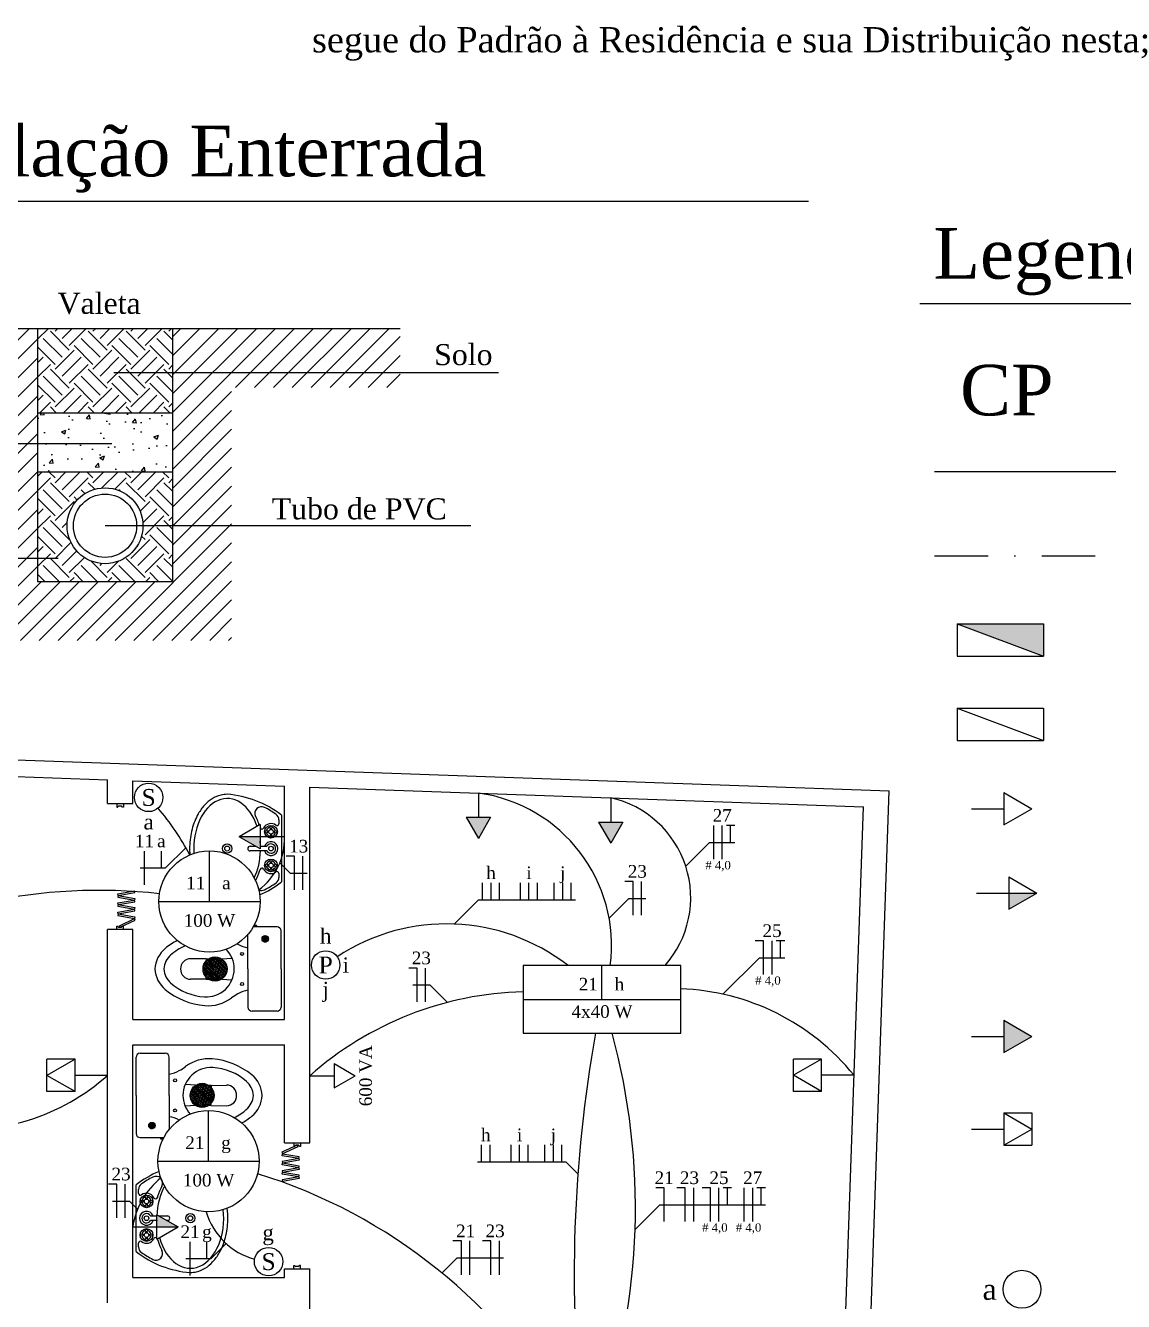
# Model space of a CAD drawing. Header units: millimetres. Extents: x 8900 to 13100, y 733 to 4033.
# Drawn here: x 10492 to 11143, y 1576 to 2332 of the extents above; entities that cross this region are included whole.
import ezdxf
from ezdxf.enums import TextEntityAlignment as Align

# ---------------------------------------------------------------- set-up
doc = ezdxf.new("R2010")
doc.units = ezdxf.units.MM
doc.linetypes.add('DASHDOT', pattern=[25.4, 12.7, -6.35, 0, -6.35])
for name, color, linetype in [('001 - 0.350 Color', 1, 'Continuous'), ('002 - 0.150', 2, 'Continuous'), ('003 - 0.250', 3, 'Continuous'), ('004 - 0.350', 4, 'Continuous'), ('005 - 0.350 Color', 5, 'Continuous'), ('006 - 0.500', 6, 'Continuous'), ('010 - 0.050', 10, 'Continuous')]:
    doc.layers.add(name, color=color, linetype=linetype)
doc.styles.add('style1', font='BOOKOS.TTF')
doc.styles.add('style2', font='BOOKOSBI.TTF')
pattern_1 = [(45, (4568.909, -1157.527), (2e-15, 22.45064), [15.875, -15.875]), (45, (4564.7, -1153.318), (2e-15, 22.45064), [15.875, -15.875]), (45, (4560.49, -1149.108), (2e-15, 22.45064), [15.875, -15.875]), (135, (4560.49, -1146.302), (-22.45064, 2e-15), [15.875, -15.875]), (135, (4564.7, -1142.092), (-22.45064, 2e-15), [15.875, -15.875]), (135, (4568.909, -1137.883), (-22.45064, 2e-15), [15.875, -15.875])]

msp = doc.modelspace()

# ---------------------------------------------------------------- hatches: boundary and pattern name
at = {"layer": '001 - 0.350 Color', "ltscale": 2.5}
for points in [[(10768.14, 1862.89), (10753.74, 1862.89), (10760.94, 1850.42)], [(10846.58, 1860.09), (10832.18, 1860.09), (10839.38, 1847.62)], [(10631.54, 1844.19), (10631.54, 1851.39), (10619.07, 1851.39)], [(11075.42, 1817.98), (11075.42, 1808.38), (11092.05, 1817.98)], [(11072.42, 1723.38), (11089.05, 1732.98), (11072.42, 1742.58)], [(10570.34, 1627.14), (10570.34, 1619.94), (10582.81, 1619.94)]]:
    msp.add_hatch(color=256, dxfattribs=at).paths.add_polyline_path(points)
at = {"layer": '006 - 0.500', "ltscale": 2.5}
msp.add_hatch(color=256, dxfattribs=at).paths.add_polyline_path([(11044.85, 1977.58), (11096.05, 1958.38), (11096.05, 1977.58)])
at = {"layer": '010 - 0.050', "ltscale": 2.5}
h = msp.add_hatch(dxfattribs=at)
h.set_pattern_fill('LINE', color=256, scale=2.5, angle=45, style=0)
h.set_pattern_definition([(45, (4568.909, -1157.527), (-5.61266, 5.61266), [])])
h.paths.add_polyline_path([(10499.54, 2152.81), (10364.54, 2152.81), (10364.54, 2117.81), (10464.54, 2117.81), (10464.54, 1967.81), (10614.54, 1967.81), (10614.54, 2117.81), (10714.54, 2117.81), (10714.54, 2152.81), (10579.54, 2152.81), (10579.54, 2002.81), (10499.54, 2002.81)])
h = msp.add_hatch(dxfattribs=at)
h.set_pattern_fill('EARTH', color=256, scale=2.5, angle=45, style=0)
h.set_pattern_definition(pattern_1)
h.paths.add_polyline_path([(10579.54, 2102.81), (10579.54, 2152.81), (10499.54, 2152.81), (10499.54, 2102.81)])
h = msp.add_hatch(dxfattribs=at)
h.set_pattern_fill('AR-CONC', color=256, scale=0.15, style=0)
h.set_pattern_definition([(50, (4568.91, -1157.527), (27.3277, -2.39086), [2.8575, -31.4325]), (355, (4568.91, -1157.527), (-5.28642, 28.6585), [2.286, -25.146]), (100.451, (4571.186, -1157.726), (22.04138, 26.2675), [2.4285, -26.7135]), (46.1842, (4568.91, -1149.907), (40.66186, -6.30635), [4.28625, -47.14875]), (96.6356, (4572.297, -1150.433), (35.61064, 37.11383), [3.64275, -40.07025]), (351.184, (4568.91, -1149.907), (35.6107, 37.11377), [3.429, -37.719]), (21, (4572.72, -1151.812), (22.74223, -15.33983), [2.8575, -31.4325]), (326, (4572.72, -1151.812), (9.2703, 27.6282), [2.286, -25.146]), (71.4514, (4574.614, -1153.09), (32.01247, 12.28843), [2.4285, -26.7135]), (37.5, (4568.909, -1157.527), (0.46329, 12.683256), [0, -24.8412, 0, -25.527, 0, -25.24125]), (7.5, (4568.909, -1157.527), (10.02295, 15.027086), [0, -14.5542, 0, -24.2697, 0, -9.62025]), (327.5, (4560.413, -1157.527), (20.33859, -0.859312), [0, -9.525, 0, -29.718, 0, -39.4335]), (317.5, (4556.603, -1157.527), (22.219377, 3.813974), [0, -12.3825, 0, -19.7358, 0, -28.0035])])
h.paths.add_polyline_path([(10579.54, 2067.81), (10579.54, 2102.81), (10499.54, 2102.81), (10499.54, 2067.81)])
h = msp.add_hatch(dxfattribs=at)
h.set_pattern_fill('EARTH', color=256, scale=2.5, angle=45, style=0)
h.set_pattern_definition(pattern_1)
h.paths.add_polyline_path([(10499.54, 2067.81), (10499.54, 2002.81), (10579.54, 2002.81), (10579.54, 2035.81), (10562.04, 2035.81, -1), (10517.04, 2035.81, -1), (10562.04, 2035.81), (10579.54, 2035.81), (10579.54, 2067.81)])

# ---------------------------------------------------------------- linework, layer by layer
at = {"layer": '001 - 0.350 Color', "ltscale": 2.5}
for p, q in [((10760.94, 1877.29), (10760.94, 1862.89)), ((11072.42, 1877.58), (11072.42, 1858.38)), ((11072.42, 1877.58), (11089.05, 1867.98)), ((10839.38, 1874.49), (10839.38, 1860.09)), ((10753.74, 1862.89), (10768.14, 1862.89)), ((10753.74, 1862.89), (10760.94, 1850.42)), ((10768.14, 1862.89), (10760.94, 1850.42)), ((11053.22, 1867.98), (11072.42, 1867.98)), ((11072.42, 1858.38), (11089.05, 1867.98)), ((10631.54, 1858.59), (10619.07, 1851.39)), ((10631.54, 1858.59), (10631.54, 1844.19)), ((10832.18, 1860.09), (10846.58, 1860.09)), ((10832.18, 1860.09), (10839.38, 1847.62)), ((10846.58, 1860.09), (10839.38, 1847.62)), ((10631.54, 1851.39), (10619.07, 1851.39)), ((10631.54, 1844.19), (10619.07, 1851.39)), ((10645.94, 1851.39), (10631.54, 1851.39)), ((11075.42, 1827.58), (11075.42, 1808.38)), ((11075.42, 1827.58), (11092.05, 1817.98)), ((11056.22, 1817.98), (11075.42, 1817.98)), ((11075.42, 1808.38), (11092.05, 1817.98)), ((11075.42, 1817.98), (11092.05, 1817.98)), ((11072.42, 1742.58), (11072.42, 1723.38)), ((11072.42, 1742.58), (11089.05, 1732.98)), ((11053.22, 1732.98), (11072.42, 1732.98)), ((11072.42, 1723.38), (11089.05, 1732.98)), ((10521.74, 1719.46), (10505.11, 1719.46)), ((10521.74, 1719.46), (10505.11, 1709.86)), ((10505.11, 1700.26), (10505.11, 1719.46)), ((10521.74, 1700.26), (10521.74, 1719.46)), ((10964.43, 1719.54), (10947.8, 1719.54)), ((10947.8, 1700.34), (10947.8, 1719.54)), ((10964.43, 1719.54), (10947.8, 1709.94)), ((10964.43, 1700.34), (10964.43, 1719.54)), ((10675.34, 1716.82), (10687.81, 1709.62)), ((10675.34, 1716.82), (10675.34, 1702.42)), ((10521.74, 1700.26), (10505.11, 1709.86)), ((10540.94, 1709.86), (10521.74, 1709.86)), ((10660.94, 1709.62), (10675.34, 1709.62)), ((10675.34, 1702.42), (10687.81, 1709.62)), ((10964.43, 1700.34), (10947.8, 1709.94)), ((10983.63, 1709.94), (10964.43, 1709.94)), ((10521.74, 1700.26), (10505.11, 1700.26)), ((10964.43, 1700.34), (10947.8, 1700.34)), ((11072.42, 1687.58), (11089.05, 1687.58)), ((11072.42, 1687.58), (11072.42, 1668.38)), ((11072.42, 1687.58), (11089.05, 1677.98)), ((11089.05, 1687.58), (11089.05, 1668.38)), ((11053.22, 1677.98), (11072.42, 1677.98)), ((11072.42, 1668.38), (11089.05, 1677.98)), ((11072.42, 1668.38), (11089.05, 1668.38)), ((10570.34, 1612.74), (10570.34, 1627.14)), ((10570.34, 1627.14), (10582.81, 1619.94)), ((10555.94, 1619.94), (10570.34, 1619.94)), ((10570.34, 1619.94), (10582.81, 1619.94)), ((10570.34, 1612.74), (10582.81, 1619.94))]:
    msp.add_line(p, q, dxfattribs=at)
at = {"layer": '002 - 0.150', "ltscale": 2.5}
for p, q in [((10772.89, 2126.53), (10544.77, 2126.53)), ((10262.18, 2084.52), (10543.63, 2084.52)), ((10756.38, 2035.81), (10539.54, 2035.81)), ((10367.72, 2016.51), (10511.84, 2016.51)), ((10380.91, 1900.85), (11004.53, 1878.61)), ((10380.56, 1890.86), (10540.94, 1885.14)), ((10540.94, 1871.01), (10540.94, 1885.14)), ((10555.94, 1884.6), (10645.94, 1881.39)), ((10555.94, 1871.01), (10555.94, 1884.6)), ((10645.94, 1742.94), (10645.94, 1881.39)), ((10660.94, 1880.86), (10989.19, 1869.15)), ((10660.94, 1669.74), (10660.94, 1880.86)), ((10975.87, 1057.94), (11004.53, 1878.61)), ((10540.94, 1871.01), (10555.94, 1871.01)), ((10961.45, 1074.94), (10989.19, 1869.15)), ((10540.94, 1574.94), (10540.94, 1796.41)), ((10555.94, 1796.41), (10540.94, 1796.41)), ((10555.94, 1742.94), (10555.94, 1796.41)), ((10555.94, 1742.94), (10645.94, 1742.94)), ((10555.94, 1727.94), (10645.94, 1727.94)), ((10555.94, 1589.94), (10555.94, 1727.94)), ((10645.94, 1669.74), (10645.94, 1727.94)), ((10645.94, 1669.74), (10660.94, 1669.74)), ((10555.94, 1589.94), (10645.94, 1589.94)), ((10645.94, 1589.94), (10645.94, 1595.14)), ((10645.94, 1595.14), (10660.94, 1595.14)), ((10660.94, 1244.94), (10660.94, 1595.14))]:
    msp.add_line(p, q, dxfattribs=at)
at = {"layer": '003 - 0.250', "ltscale": 2.5}
for p, q in [((10499.54, 2152.81), (10579.54, 2152.81)), ((10499.54, 2102.81), (10579.54, 2102.81)), ((10499.54, 2067.81), (10579.54, 2067.81)), ((10897.98, 1848.02), (10883.85, 1833.89)), ((10897.98, 1848.02), (10912.98, 1848.02)), ((10575.42, 1832.87), (10587.43, 1844.88)), ((10560.42, 1832.87), (10575.42, 1832.87)), ((10643.19, 1835.95), (10649.35, 1829.79)), ((10649.35, 1829.79), (10659.35, 1829.79)), ((10760.91, 1814.01), (10746.52, 1799.62)), ((10760.91, 1814.01), (10818.41, 1814.01)), ((10838.38, 1803.08), (10850.15, 1814.84)), ((10850.15, 1814.84), (10860.15, 1814.84)), ((10927.55, 1779.65), (10905.91, 1758.01)), ((10927.55, 1779.65), (10942.55, 1779.65)), ((10722.09, 1763.51), (10732.09, 1763.51)), ((10742.51, 1753.09), (10732.09, 1763.51)), ((10760.35, 1658.57), (10812.85, 1658.57)), ((10812.85, 1658.57), (10819.91, 1651.51)), ((10544.06, 1635.33), (10554.06, 1635.33)), ((10558.83, 1630.56), (10554.06, 1635.33)), ((10868.56, 1633.13), (10853.79, 1618.37)), ((10868.56, 1633.13), (10931.06, 1633.13)), ((10602.45, 1601.14), (10611.36, 1610.05)), ((10587.45, 1601.14), (10602.45, 1601.14)), ((10739.33, 1592.61), (10748.34, 1601.62)), ((10748.34, 1601.62), (10775.84, 1601.62))]:
    msp.add_line(p, q, dxfattribs=at)
at = {"layer": '004 - 0.350', "ltscale": 2.5}
for radius in [22.5, 18.75]:
    msp.add_circle((10539.54, 2035.81), radius, dxfattribs=at)
for centre, radius, start, end in [((10748.37, 1786.65), 91.5, 352.64423, 82.10151), ((10826, 1815.19), 60.79, 318.54858, 77.29096), ((10447.1, 1764.16), 161.89, 28.17923, 40.07562), ((10608.17, 1850.15), 37.79, 306.53633, 1.8871), ((10536.07, 1492.65), 326.91, 83.72219, 120.28916), ((10742.01, 1682.39), 117.31, 52.08067, 123.5104), ((10792.25, 1561.5), 197.95, 91.36144, 131.55494), ((10875.77, 1622.41), 138.9, 39.05927, 87.90512), ((10456.91, 1803.27), 125.64, 212.94029, 311.97374), ((11634.22, 1591.73), 816.5, 169.89765, 186.24293), ((10459.33, 1631.47), 394.68, 340.99502, 15.1999), ((10535.65, 1345.21), 320.46, 29.48577, 72.87841), ((10601.06, 1613.35), 45.6, 128.56029, 171.67951), ((10639.14, 1640.56), 41.26, 196.29795, 254.59457)]:
    msp.add_arc(centre, radius, start, end, dxfattribs=at)
at = {"layer": '005 - 0.350 Color', "ltscale": 2.5}
for p, q in [((10601.46, 1812.96), (10601.46, 1842.96)), ((10571.46, 1812.96), (10631.46, 1812.96)), ((10834.2, 1754.94), (10834.2, 1774.94)), ((10787.54, 1754.94), (10880.85, 1754.94)), ((10600.94, 1658.94), (10600.94, 1688.94)), ((10570.94, 1658.94), (10630.94, 1658.94))]:
    msp.add_line(p, q, dxfattribs=at)
msp.add_lwpolyline([(10787.54, 1734.95), (10880.85, 1734.95), (10880.85, 1774.94), (10787.54, 1774.94)], close=True, dxfattribs=at)
for centre, radius in [((10565.38, 1874.69), 8.44), ((10601.46, 1812.96), 30), ((10670.38, 1775.3), 8.44), ((10600.94, 1658.94), 30), ((10636.5, 1599.38), 8.44), ((11083.22, 1582.98), 11.25)]:
    msp.add_circle(centre, radius, dxfattribs=at)
at = {"layer": '006 - 0.500'}
for p, q in [((10956.62, 2228.07), (10172.79, 2228.07)), ((11229.81, 2167.38), (11022.74, 2167.38))]:
    msp.add_line(p, q, dxfattribs=at)
at = {"layer": '006 - 0.500', "ltscale": 2.5}
for p, q in [((10364.54, 2152.81), (10499.54, 2152.81)), ((10499.54, 2152.81), (10499.54, 2002.81)), ((10579.54, 2152.81), (10714.54, 2152.81)), ((10579.54, 2152.81), (10579.54, 2002.81)), ((11031.34, 2067.98), (11138.9, 2067.98)), ((10499.54, 2002.81), (10579.54, 2002.81)), ((11044.85, 1977.58), (11044.85, 1958.38)), ((11044.85, 1977.58), (11096.05, 1958.38)), ((11096.05, 1977.58), (11096.05, 1958.38)), ((11044.85, 1927.58), (11044.85, 1908.38)), ((11044.85, 1927.58), (11096.05, 1908.38)), ((11096.05, 1927.58), (11096.05, 1908.38)), ((10900.48, 1838.02), (10900.48, 1858.02)), ((10905.48, 1838.02), (10905.48, 1858.02)), ((10912.98, 1858.02), (10907.98, 1858.02)), ((10910.48, 1848.02), (10910.48, 1858.02)), ((10562.92, 1822.87), (10562.92, 1842.87)), ((10572.92, 1832.87), (10572.92, 1842.87)), ((10651.85, 1839.79), (10646.85, 1839.79)), ((10651.85, 1819.79), (10651.85, 1839.79)), ((10656.85, 1819.79), (10656.85, 1839.79)), ((10763.41, 1814.01), (10763.41, 1824.01)), ((10768.41, 1814.01), (10768.41, 1824.01)), ((10773.41, 1814.01), (10773.41, 1824.01)), ((10785.91, 1814.01), (10785.91, 1824.01)), ((10790.91, 1814.01), (10790.91, 1824.01)), ((10795.91, 1814.01), (10795.91, 1824.01)), ((10805.91, 1814.01), (10805.91, 1824.01)), ((10810.91, 1814.01), (10810.91, 1824.01)), ((10815.91, 1814.01), (10815.91, 1824.01)), ((10852.65, 1824.84), (10847.65, 1824.84)), ((10852.65, 1804.84), (10852.65, 1824.84)), ((10857.65, 1804.84), (10857.65, 1824.84)), ((10930.05, 1789.65), (10925.05, 1789.65)), ((10930.05, 1769.65), (10930.05, 1789.65)), ((10935.05, 1769.65), (10935.05, 1789.65)), ((10942.55, 1789.65), (10937.55, 1789.65)), ((10940.05, 1779.65), (10940.05, 1789.65)), ((10724.59, 1773.51), (10719.59, 1773.51)), ((10724.59, 1753.51), (10724.59, 1773.51)), ((10729.59, 1753.51), (10729.59, 1773.51)), ((10762.85, 1658.57), (10762.85, 1668.57)), ((10767.85, 1658.57), (10767.85, 1668.57)), ((10780.35, 1658.57), (10780.35, 1668.57)), ((10785.35, 1658.57), (10785.35, 1668.57)), ((10790.35, 1658.57), (10790.35, 1668.57)), ((10800.35, 1658.57), (10800.35, 1668.57)), ((10805.35, 1658.57), (10805.35, 1668.57)), ((10810.35, 1658.57), (10810.35, 1668.57)), ((10546.56, 1645.33), (10541.56, 1645.33)), ((10546.56, 1625.33), (10546.56, 1645.33)), ((10551.56, 1625.33), (10551.56, 1645.33)), ((10871.06, 1643.13), (10866.06, 1643.13)), ((10871.06, 1623.13), (10871.06, 1643.13)), ((10883.56, 1643.13), (10878.56, 1643.13)), ((10883.56, 1623.13), (10883.56, 1643.13)), ((10888.56, 1623.13), (10888.56, 1643.13)), ((10898.56, 1643.13), (10893.56, 1643.13)), ((10898.56, 1623.13), (10898.56, 1643.13)), ((10903.56, 1623.13), (10903.56, 1643.13)), ((10911.06, 1643.13), (10906.06, 1643.13)), ((10908.56, 1633.13), (10908.56, 1643.13)), ((10918.56, 1623.13), (10918.56, 1643.13)), ((10923.56, 1623.13), (10923.56, 1643.13)), ((10931.06, 1643.13), (10926.06, 1643.13)), ((10928.56, 1633.13), (10928.56, 1643.13)), ((10589.95, 1591.14), (10589.95, 1611.14)), ((10599.95, 1601.14), (10599.95, 1611.14)), ((10750.84, 1611.62), (10745.84, 1611.62)), ((10750.84, 1591.62), (10750.84, 1611.62)), ((10755.84, 1591.62), (10755.84, 1611.62)), ((10768.34, 1611.62), (10763.34, 1611.62)), ((10768.34, 1591.62), (10768.34, 1611.62)), ((10773.34, 1591.62), (10773.34, 1611.62))]:
    msp.add_line(p, q, dxfattribs=at)
at = {"layer": '006 - 0.500', "linetype": 'DASHDOT', "ltscale": 2.5}
msp.add_line((11031.34, 2017.98), (11138.9, 2017.98), dxfattribs=at)
at = {"layer": '006 - 0.500', "ltscale": 100}
for p, q in [((11044.85, 1977.58), (11096.05, 1977.58)), ((11044.85, 1958.38), (11096.05, 1958.38)), ((11044.85, 1927.58), (11096.05, 1927.58)), ((11044.85, 1908.38), (11096.05, 1908.38))]:
    msp.add_line(p, q, dxfattribs=at)
at = {"layer": '010 - 0.050', "ltscale": 2.5}
for p, q in [((10546.44, 1871.01), (10546.44, 1869.01)), ((10546.94, 1869.01), (10547.65, 1869.71)), ((10547.65, 1869.71), (10549.23, 1869.71)), ((10549.94, 1869.01), (10549.23, 1869.71)), ((10550.44, 1871.01), (10550.44, 1869.01)), ((10546.44, 1869.01), (10546.94, 1869.01)), ((10550.44, 1869.01), (10549.94, 1869.01)), ((10547.22, 1817.55), (10557.07, 1819.29)), ((10547.39, 1816.57), (10547.22, 1817.55)), ((10547.39, 1816.57), (10547.22, 1815.58)), ((10547.39, 1816.57), (10557.24, 1818.31)), ((10547.39, 1816.57), (10557.24, 1814.83)), ((10557.24, 1818.31), (10557.07, 1819.29)), ((10547.22, 1815.58), (10557.07, 1813.85)), ((10547.22, 1812.11), (10557.07, 1813.85)), ((10547.39, 1811.13), (10547.22, 1812.11)), ((10547.39, 1811.13), (10547.22, 1810.14)), ((10547.22, 1810.14), (10557.07, 1808.41)), ((10547.39, 1811.13), (10557.24, 1812.86)), ((10547.39, 1811.13), (10557.24, 1809.39)), ((10557.24, 1814.83), (10557.07, 1813.85)), ((10557.24, 1812.86), (10557.07, 1813.85)), ((10557.24, 1809.39), (10557.07, 1808.41)), ((10547.22, 1806.67), (10557.07, 1808.41)), ((10547.39, 1805.68), (10547.22, 1806.67)), ((10547.39, 1805.68), (10547.22, 1804.7)), ((10547.22, 1804.7), (10557.07, 1802.96)), ((10547.39, 1805.68), (10557.24, 1807.42)), ((10547.39, 1805.68), (10557.24, 1803.95)), ((10548.02, 1798.6), (10557.08, 1802.83)), ((10548.44, 1797.7), (10557.5, 1801.92)), ((10557.24, 1807.42), (10557.07, 1808.41)), ((10557.24, 1803.95), (10557.07, 1802.96)), ((10557.5, 1801.92), (10557.08, 1802.83)), ((10546.44, 1796.41), (10546.44, 1798.41)), ((10546.44, 1798.41), (10546.94, 1798.41)), ((10546.94, 1798.41), (10547.65, 1797.7)), ((10547.65, 1797.7), (10549.23, 1797.7)), ((10548.44, 1797.7), (10548.02, 1798.6)), ((10549.94, 1798.41), (10549.23, 1797.7)), ((10550.44, 1798.41), (10549.94, 1798.41)), ((10550.44, 1796.41), (10550.44, 1798.41)), ((10653.44, 1668.45), (10644.38, 1664.23)), ((10653.86, 1667.55), (10644.8, 1663.32)), ((10651.44, 1669.74), (10651.44, 1667.74)), ((10651.44, 1667.74), (10651.94, 1667.74)), ((10651.94, 1667.74), (10652.65, 1668.45)), ((10654.23, 1668.45), (10652.65, 1668.45)), ((10653.44, 1668.45), (10653.86, 1667.55)), ((10654.94, 1667.74), (10654.23, 1668.45)), ((10655.44, 1667.74), (10654.94, 1667.74)), ((10655.44, 1669.74), (10655.44, 1667.74)), ((10644.38, 1664.23), (10644.8, 1663.32)), ((10644.64, 1662.2), (10644.81, 1663.19)), ((10654.49, 1660.47), (10644.64, 1662.2)), ((10654.49, 1660.47), (10644.64, 1658.73)), ((10644.64, 1658.73), (10644.81, 1657.74)), ((10644.64, 1656.76), (10644.81, 1657.74)), ((10654.66, 1661.45), (10644.81, 1663.19)), ((10654.66, 1659.48), (10644.81, 1657.74)), ((10654.66, 1656.01), (10644.81, 1657.74)), ((10654.49, 1660.47), (10654.66, 1661.45)), ((10654.49, 1660.47), (10654.66, 1659.48)), ((10654.49, 1655.02), (10644.64, 1656.76)), ((10654.49, 1655.02), (10644.64, 1653.29)), ((10644.64, 1653.29), (10644.81, 1652.3)), ((10644.64, 1651.32), (10644.81, 1652.3)), ((10654.49, 1649.58), (10644.64, 1651.32)), ((10654.66, 1654.04), (10644.81, 1652.3)), ((10654.66, 1650.57), (10644.81, 1652.3)), ((10654.49, 1655.02), (10654.66, 1656.01)), ((10654.49, 1655.02), (10654.66, 1654.04)), ((10654.49, 1649.58), (10654.66, 1650.57)), ((10654.49, 1649.58), (10644.64, 1647.84)), ((10644.64, 1647.84), (10644.81, 1646.86)), ((10654.66, 1648.6), (10644.81, 1646.86)), ((10654.49, 1649.58), (10654.66, 1648.6)), ((10651.44, 1595.14), (10651.44, 1597.14)), ((10651.44, 1597.14), (10651.94, 1597.14)), ((10651.94, 1597.14), (10652.65, 1596.44)), ((10654.94, 1597.14), (10654.23, 1596.44)), ((10655.44, 1597.14), (10654.94, 1597.14)), ((10655.44, 1595.14), (10655.44, 1597.14)), ((10654.23, 1596.44), (10652.65, 1596.44))]:
    msp.add_line(p, q, dxfattribs=at)
at = {"layer": '010 - 0.050'}
for p, q in [((10644.12, 1864.15), (10644.12, 1824.55)), ((10636.62, 1854.66), (10635.87, 1854.66)), ((10637.59, 1855.64), (10637.59, 1856.38)), ((10638.28, 1855.64), (10638.28, 1856.38)), ((10639.26, 1854.66), (10640, 1854.66)), ((10642.64, 1861.41), (10642.64, 1859.09)), ((10636.61, 1853.97), (10635.87, 1853.97)), ((10637.59, 1853), (10637.59, 1852.26)), ((10638.28, 1852.99), (10638.28, 1852.26)), ((10639.25, 1853.97), (10640, 1853.97)), ((10625.56, 1845.72), (10628.88, 1845.72)), ((10635.56, 1842.97), (10625.56, 1842.97)), ((10631.54, 1845.72), (10635.56, 1845.72)), ((10636.62, 1834.72), (10635.87, 1834.72)), ((10636.61, 1834.04), (10635.87, 1834.04)), ((10637.59, 1835.71), (10637.59, 1836.44)), ((10637.59, 1833.06), (10637.59, 1832.32)), ((10638.28, 1835.7), (10638.28, 1836.44)), ((10638.28, 1833.06), (10638.28, 1832.32)), ((10639.25, 1834.04), (10640, 1834.04)), ((10639.26, 1834.72), (10640, 1834.72)), ((10642.64, 1829.61), (10642.64, 1827.29)), ((10624.3, 1772.94), (10624.3, 1793.51)), ((10641.56, 1797.94), (10627.43, 1797.94)), ((10627.89, 1797.94), (10627.89, 1798.52)), ((10629.49, 1798.52), (10627.89, 1798.52)), ((10629.25, 1798.76), (10628.12, 1798.76)), ((10629.49, 1797.94), (10629.49, 1798.52)), ((10641.56, 1797.94), (10641.56, 1797.94)), ((10641.56, 1797.94), (10641.56, 1797.94)), ((10643.94, 1772.94), (10643.94, 1795.56)), ((10632.62, 1790.78), (10634.55, 1792.71)), ((10632.62, 1790.78), (10634.5, 1788.9)), ((10632.63, 1791), (10634.33, 1792.7)), ((10632.63, 1790.98), (10634.71, 1788.91)), ((10632.64, 1790.58), (10634.75, 1792.69)), ((10632.64, 1790.55), (10634.28, 1788.91)), ((10632.66, 1791.16), (10634.89, 1788.93)), ((10632.67, 1790.4), (10634.93, 1792.66)), ((10632.68, 1791.25), (10634.08, 1792.65)), ((10632.69, 1790.29), (10634.01, 1788.97)), ((10632.7, 1791.33), (10635.06, 1788.97)), ((10632.71, 1790.23), (10635.1, 1792.62)), ((10632.75, 1791.49), (10635.22, 1789.03)), ((10632.77, 1790.08), (10635.25, 1792.56)), ((10632.78, 1791.57), (10633.76, 1792.55)), ((10632.82, 1791.64), (10635.36, 1789.09)), ((10632.83, 1789.93), (10635.4, 1792.5)), ((10632.83, 1789.94), (10633.67, 1789.1)), ((10632.89, 1791.77), (10635.5, 1789.16)), ((10632.91, 1789.8), (10635.53, 1792.42)), ((10632.97, 1791.9), (10635.63, 1789.25)), ((10632.99, 1789.67), (10635.66, 1792.34)), ((10633.06, 1792.02), (10635.75, 1789.34)), ((10633.09, 1789.56), (10635.77, 1792.24)), ((10633.16, 1792.13), (10635.86, 1789.44)), ((10633.19, 1789.45), (10635.88, 1792.14)), ((10633.27, 1792.23), (10635.96, 1789.55)), ((10633.3, 1789.35), (10635.98, 1792.03)), ((10633.39, 1792.33), (10636.05, 1789.66)), ((10633.42, 1789.25), (10636.07, 1791.91)), ((10633.51, 1792.41), (10636.14, 1789.79)), ((10633.54, 1789.17), (10636.16, 1791.79)), ((10633.65, 1792.49), (10636.22, 1789.92)), ((10633.68, 1789.1), (10636.23, 1791.65)), ((10633.79, 1792.56), (10636.28, 1790.06)), ((10633.82, 1789.03), (10636.3, 1791.5)), ((10633.94, 1792.62), (10636.34, 1790.22)), ((10633.98, 1788.98), (10636.35, 1791.35)), ((10634.11, 1792.66), (10636.39, 1790.38)), ((10634.15, 1788.94), (10636.39, 1791.18)), ((10634.29, 1792.69), (10636.42, 1790.56)), ((10634.33, 1788.91), (10636.42, 1791)), ((10634.48, 1792.71), (10636.43, 1790.76)), ((10634.53, 1788.9), (10636.43, 1790.8)), ((10634.7, 1792.7), (10636.42, 1790.98)), ((10634.76, 1788.91), (10636.42, 1790.57)), ((10634.95, 1792.66), (10636.38, 1791.23)), ((10635.02, 1788.96), (10636.37, 1790.31)), ((10635.26, 1792.56), (10636.28, 1791.54)), ((10635.35, 1789.08), (10636.24, 1789.98)), ((10599.41, 1778.9), (10590.27, 1779.06)), ((10599.41, 1778.37), (10614.88, 1779.39)), ((10599.41, 1778.9), (10604.28, 1779.22)), ((10599.41, 1778.37), (10599.41, 1772.94)), ((10600.47, 1778.66), (10610.48, 1768.65)), ((10600.82, 1778.31), (10602.08, 1779.56)), ((10601.16, 1779.11), (10610.93, 1769.34)), ((10601.91, 1779.49), (10611.31, 1770.09)), ((10601.91, 1779.49), (10611.31, 1770.09)), ((10601.96, 1777.17), (10603.38, 1778.59)), ((10602.53, 1778.88), (10603.65, 1780)), ((10602.74, 1779.8), (10611.62, 1770.92)), ((10603.66, 1777.74), (10605.08, 1779.16)), ((10603.67, 1780), (10611.82, 1771.85)), ((10604.23, 1779.44), (10604.88, 1780.09)), ((10604.72, 1780.09), (10611.91, 1772.9)), ((10605.37, 1778.31), (10606.79, 1779.73)), ((10605.94, 1775.47), (10609.1, 1778.63)), ((10605.96, 1779.99), (10611.81, 1774.14)), ((10606.5, 1777.17), (10607.93, 1778.59)), ((10607.07, 1778.88), (10607.67, 1779.47)), ((10607.57, 1779.51), (10611.33, 1775.75)), ((10608.21, 1777.74), (10609.1, 1778.63)), ((10597.62, 1772.83), (10598.83, 1774.05)), ((10597.63, 1773.25), (10605.07, 1765.81)), ((10597.64, 1772.39), (10604.21, 1765.82)), ((10597.65, 1773.53), (10605.35, 1765.83)), ((10597.72, 1771.79), (10598.27, 1772.34)), ((10597.8, 1774.51), (10606.33, 1765.98)), ((10597.89, 1771.01), (10602.83, 1766.07)), ((10597.98, 1774.33), (10599.4, 1775.75)), ((10598.05, 1775.39), (10607.21, 1766.23)), ((10598.24, 1770.04), (10599.4, 1771.2)), ((10598.4, 1776.18), (10608, 1766.58)), ((10598.55, 1776.03), (10599.97, 1777.45)), ((10598.55, 1771.49), (10599.97, 1772.91)), ((10598.82, 1776.9), (10608.72, 1767)), ((10599.12, 1773.19), (10600.54, 1774.61)), ((10599.31, 1777.55), (10609.37, 1767.49)), ((10599.41, 1767.52), (10599.41, 1772.94)), ((10599.69, 1774.9), (10601.11, 1776.32)), ((10599.69, 1770.35), (10601.11, 1771.77)), ((10599.86, 1778.14), (10609.96, 1768.04)), ((10600.25, 1776.6), (10601.67, 1778.02)), ((10600.25, 1772.06), (10601.67, 1773.48)), ((10600.82, 1773.76), (10602.24, 1775.18)), ((10601.39, 1775.47), (10602.81, 1776.89)), ((10601.39, 1770.92), (10602.81, 1772.34)), ((10601.96, 1772.62), (10603.38, 1774.05)), ((10602.53, 1774.33), (10603.95, 1775.75)), ((10602.53, 1769.78), (10603.95, 1771.2)), ((10603.1, 1776.03), (10604.52, 1777.45)), ((10603.1, 1771.49), (10604.52, 1772.91)), ((10603.66, 1773.19), (10605.08, 1774.61)), ((10604.23, 1774.9), (10605.65, 1776.32)), ((10604.23, 1770.35), (10605.65, 1771.77)), ((10604.8, 1776.6), (10606.22, 1778.02)), ((10604.8, 1772.06), (10606.22, 1773.48)), ((10605.37, 1773.76), (10606.79, 1775.18)), ((10605.94, 1775.47), (10607.36, 1776.89)), ((10605.94, 1770.92), (10607.36, 1772.34)), ((10606.5, 1772.62), (10607.93, 1774.05)), ((10607.07, 1774.33), (10608.49, 1775.75)), ((10607.07, 1769.78), (10608.49, 1771.2)), ((10607.64, 1776.03), (10609.06, 1777.45)), ((10607.64, 1771.49), (10609.06, 1772.91)), ((10608.21, 1773.19), (10609.63, 1774.61)), ((10608.78, 1774.9), (10610.2, 1776.32)), ((10608.78, 1770.35), (10610.2, 1771.77)), ((10609.35, 1776.6), (10610.26, 1777.51)), ((10609.35, 1772.06), (10610.77, 1773.48)), ((10609.91, 1773.76), (10611.33, 1775.18)), ((10610.48, 1775.47), (10611.15, 1776.14)), ((10610.48, 1770.92), (10611.88, 1772.32)), ((10611.05, 1772.62), (10611.89, 1773.46)), ((10611.62, 1774.33), (10611.75, 1774.46)), ((10624.3, 1772.94), (10624.3, 1750.33)), ((10643.94, 1772.94), (10643.94, 1750.33)), ((10599.41, 1766.99), (10590.27, 1766.83)), ((10598.63, 1769.29), (10598.83, 1769.5)), ((10598.91, 1768.86), (10600.68, 1767.09)), ((10599.12, 1768.65), (10600.54, 1770.07)), ((10599.41, 1767.52), (10614.82, 1766.5)), ((10599.41, 1766.99), (10604.28, 1766.67)), ((10599.61, 1768), (10599.97, 1768.36)), ((10600.25, 1767.51), (10601.67, 1768.93)), ((10600.82, 1769.22), (10602.24, 1770.64)), ((10600.85, 1766.97), (10601.11, 1767.23)), ((10601.57, 1766.56), (10602.81, 1767.79)), ((10601.96, 1768.08), (10603.38, 1769.5)), ((10603.1, 1766.94), (10604.52, 1768.36)), ((10603.25, 1765.96), (10603.95, 1766.66)), ((10603.66, 1768.65), (10605.08, 1770.07)), ((10604.25, 1765.82), (10605.65, 1767.23)), ((10604.8, 1767.51), (10606.22, 1768.93)), ((10605.37, 1769.22), (10606.79, 1770.64)), ((10605.94, 1766.37), (10607.36, 1767.79)), ((10606.5, 1768.08), (10607.93, 1769.5)), ((10607.24, 1766.24), (10611.47, 1770.47)), ((10607.64, 1766.94), (10609.06, 1768.36)), ((10608.21, 1768.65), (10609.63, 1770.07)), ((10609.35, 1767.51), (10610.43, 1768.6)), ((10609.91, 1769.22), (10611.33, 1770.64)), ((10641.56, 1747.94), (10626.68, 1747.94)), ((10557.94, 1697.94), (10557.94, 1720.56)), ((10560.32, 1722.94), (10575.2, 1722.94)), ((10577.58, 1697.94), (10577.58, 1720.56)), ((10602.47, 1703.37), (10587.06, 1704.39)), ((10594.64, 1704.65), (10590.41, 1700.42)), ((10592.53, 1703.38), (10591.45, 1702.29)), ((10602.02, 1692.75), (10591.92, 1702.85)), ((10602.57, 1693.34), (10592.51, 1703.4)), ((10594.24, 1703.95), (10592.82, 1702.53)), ((10603.06, 1693.99), (10593.16, 1703.89)), ((10603.48, 1694.71), (10593.87, 1704.31)), ((10595.38, 1702.81), (10593.95, 1701.39)), ((10595.94, 1704.52), (10594.52, 1703.09)), ((10603.82, 1695.5), (10594.67, 1704.66)), ((10604.08, 1696.38), (10595.55, 1704.91)), ((10597.08, 1703.38), (10595.66, 1701.96)), ((10597.63, 1705.07), (10596.23, 1703.66)), ((10604.23, 1697.36), (10596.53, 1705.06)), ((10604.25, 1697.64), (10596.81, 1705.08)), ((10598.78, 1703.95), (10597.36, 1702.53)), ((10602.47, 1703.9), (10597.6, 1704.22)), ((10604.24, 1698.5), (10597.66, 1705.07)), ((10598.63, 1704.93), (10597.93, 1704.23)), ((10599.92, 1702.81), (10598.5, 1701.39)), ((10603.99, 1699.88), (10599.05, 1704.82)), ((10600.31, 1704.33), (10599.07, 1703.09)), ((10601.63, 1703.38), (10600.2, 1701.96)), ((10601.03, 1703.92), (10600.77, 1703.66)), ((10602.97, 1702.03), (10601.2, 1703.8)), ((10602.27, 1702.89), (10601.91, 1702.53)), ((10602.47, 1703.9), (10611.61, 1704.06)), ((10602.47, 1703.37), (10602.47, 1697.94)), ((10557.94, 1697.94), (10557.94, 1675.33)), ((10577.58, 1697.94), (10577.58, 1677.77)), ((10597.16, 1690.8), (10589.97, 1697.99)), ((10590.83, 1698.26), (10589.99, 1697.43)), ((10591.4, 1699.97), (10590, 1698.57)), ((10598.21, 1690.89), (10590.06, 1699.04)), ((10595.92, 1690.9), (10590.07, 1696.75)), ((10590.26, 1696.56), (10590.13, 1696.43)), ((10599.14, 1691.09), (10590.26, 1699.97)), ((10591.97, 1701.67), (10590.55, 1700.25)), ((10591.97, 1697.13), (10590.55, 1695.71)), ((10594.31, 1691.38), (10590.55, 1695.14)), ((10599.97, 1691.4), (10590.57, 1700.8)), ((10599.97, 1691.4), (10590.57, 1700.8)), ((10591.4, 1695.42), (10590.73, 1694.75)), ((10600.72, 1691.78), (10590.95, 1701.55)), ((10592.53, 1698.83), (10591.11, 1697.41)), ((10601.41, 1692.23), (10591.4, 1702.24)), ((10593.1, 1700.54), (10591.68, 1699.12)), ((10593.1, 1695.99), (10591.68, 1694.57)), ((10593.67, 1702.24), (10592.25, 1700.82)), ((10593.67, 1697.7), (10592.25, 1696.28)), ((10595.94, 1695.42), (10592.78, 1692.26)), ((10594.24, 1699.4), (10592.82, 1697.98)), ((10594.81, 1701.11), (10593.39, 1699.69)), ((10594.81, 1696.56), (10593.39, 1695.14)), ((10595.38, 1698.26), (10593.95, 1696.84)), ((10595.94, 1699.97), (10594.52, 1698.55)), ((10595.94, 1695.42), (10594.52, 1694)), ((10596.51, 1701.67), (10595.09, 1700.25)), ((10596.51, 1697.13), (10595.09, 1695.71)), ((10597.08, 1698.83), (10595.66, 1697.41)), ((10597.65, 1700.54), (10596.23, 1699.12)), ((10597.65, 1695.99), (10596.23, 1694.57)), ((10598.22, 1702.24), (10596.8, 1700.82)), ((10598.22, 1697.7), (10596.8, 1696.28)), ((10598.78, 1699.4), (10597.36, 1697.98)), ((10599.35, 1701.11), (10597.93, 1699.69)), ((10599.35, 1696.56), (10597.93, 1695.14)), ((10599.92, 1698.26), (10598.5, 1696.84)), ((10600.49, 1699.97), (10599.07, 1698.55)), ((10600.49, 1695.42), (10599.07, 1694)), ((10601.06, 1701.67), (10599.64, 1700.25)), ((10601.06, 1697.13), (10599.64, 1695.71)), ((10601.63, 1698.83), (10600.2, 1697.41)), ((10602.19, 1700.54), (10600.77, 1699.12)), ((10602.19, 1695.99), (10600.77, 1694.57)), ((10602.76, 1702.24), (10601.34, 1700.82)), ((10602.76, 1697.7), (10601.34, 1696.28)), ((10603.33, 1699.4), (10601.91, 1697.98)), ((10602.47, 1692.52), (10602.47, 1697.94)), ((10603.64, 1700.85), (10602.48, 1699.69)), ((10603.9, 1696.56), (10602.48, 1695.14)), ((10603.25, 1701.6), (10603.05, 1701.39)), ((10604.26, 1698.05), (10603.05, 1696.84)), ((10604.16, 1699.1), (10603.61, 1698.55)), ((10602.47, 1692.52), (10587, 1691.5)), ((10592.53, 1694.29), (10591.62, 1693.38)), ((10593.67, 1693.15), (10592.78, 1692.26)), ((10594.24, 1694.86), (10592.82, 1693.44)), ((10595.38, 1693.72), (10593.95, 1692.3)), ((10594.81, 1692.01), (10594.21, 1691.42)), ((10596.51, 1692.58), (10595.09, 1691.16)), ((10597.08, 1694.29), (10595.66, 1692.87)), ((10598.22, 1693.15), (10596.8, 1691.73)), ((10597.65, 1691.45), (10597, 1690.8)), ((10598.78, 1694.86), (10597.36, 1693.44)), ((10602.47, 1691.99), (10597.6, 1691.67)), ((10599.35, 1692.01), (10598.23, 1690.89)), ((10599.92, 1693.72), (10598.5, 1692.3)), ((10601.06, 1692.58), (10599.8, 1691.33)), ((10601.63, 1694.29), (10600.2, 1692.87)), ((10603.33, 1694.86), (10601.91, 1693.44)), ((10602.47, 1691.99), (10611.61, 1691.83)), ((10567.35, 1681.99), (10565.45, 1680.09)), ((10567.4, 1678.18), (10565.45, 1680.13)), ((10567.12, 1681.98), (10565.46, 1680.32)), ((10567.55, 1681.98), (10565.46, 1679.89)), ((10567.59, 1678.2), (10565.46, 1680.33)), ((10567.73, 1681.95), (10565.49, 1679.71)), ((10567.77, 1678.23), (10565.49, 1680.51)), ((10566.86, 1681.93), (10565.51, 1680.58)), ((10567.9, 1681.91), (10565.53, 1679.54)), ((10567.94, 1678.27), (10565.54, 1680.67)), ((10568.05, 1681.86), (10565.58, 1679.39)), ((10568.09, 1678.33), (10565.6, 1680.83)), ((10566.53, 1681.8), (10565.64, 1680.91)), ((10568.2, 1681.79), (10565.65, 1679.24)), ((10568.23, 1678.4), (10565.66, 1680.97)), ((10568.34, 1681.72), (10565.72, 1679.1)), ((10568.37, 1678.48), (10565.74, 1681.1)), ((10568.46, 1681.64), (10565.81, 1678.98)), ((10568.49, 1678.56), (10565.83, 1681.23)), ((10568.58, 1681.54), (10565.9, 1678.86)), ((10568.61, 1678.66), (10565.92, 1681.34)), ((10568.69, 1681.44), (10566, 1678.75)), ((10568.72, 1678.76), (10566.02, 1681.45)), ((10568.79, 1681.33), (10566.11, 1678.65)), ((10568.82, 1678.87), (10566.13, 1681.55)), ((10568.89, 1681.22), (10566.22, 1678.55)), ((10568.91, 1678.99), (10566.25, 1681.64)), ((10568.97, 1681.09), (10566.35, 1678.47)), ((10568.99, 1679.12), (10566.38, 1681.73)), ((10569.05, 1680.96), (10566.48, 1678.39)), ((10569.06, 1679.25), (10566.52, 1681.8)), ((10569.11, 1680.81), (10566.63, 1678.33)), ((10569.13, 1679.4), (10566.66, 1681.86)), ((10569.17, 1680.66), (10566.78, 1678.27)), ((10569.18, 1679.56), (10566.82, 1681.92)), ((10569.21, 1680.49), (10566.95, 1678.23)), ((10569.22, 1679.72), (10566.99, 1681.96)), ((10569.24, 1680.31), (10567.13, 1678.2)), ((10569.25, 1679.91), (10567.17, 1681.98)), ((10569.26, 1680.11), (10567.33, 1678.18)), ((10569.26, 1680.11), (10567.38, 1681.99)), ((10569.24, 1680.34), (10567.6, 1681.98)), ((10569.19, 1680.6), (10567.87, 1681.92)), ((10569.05, 1680.95), (10568.21, 1681.79)), ((10560.32, 1672.94), (10574.41, 1672.94)), ((10560.32, 1672.94), (10560.32, 1672.94)), ((10560.32, 1672.94), (10560.32, 1672.94)), ((10567.18, 1678.19), (10565.46, 1679.91)), ((10566.93, 1678.23), (10565.5, 1679.66)), ((10566.62, 1678.33), (10565.59, 1679.35)), ((10569.25, 1679.89), (10567.55, 1678.19)), ((10569.2, 1679.64), (10567.8, 1678.24)), ((10569.1, 1679.32), (10568.12, 1678.34)), ((10572.39, 1672.94), (10572.39, 1672.37)), ((10573.99, 1672.94), (10573.99, 1672.37)), ((10572.39, 1672.37), (10573.99, 1672.37)), ((10572.63, 1672.13), (10573.75, 1672.13)), ((10557.94, 1605.33), (10557.94, 1644.93)), ((10559.42, 1639.87), (10559.42, 1642.19)), ((10562.81, 1635.44), (10562.06, 1635.44)), ((10562.8, 1634.75), (10562.06, 1634.75)), ((10563.78, 1636.42), (10563.78, 1637.16)), ((10564.47, 1636.41), (10564.47, 1637.16)), ((10565.44, 1634.75), (10566.19, 1634.75)), ((10565.45, 1635.44), (10566.19, 1635.44)), ((10563.78, 1633.78), (10563.78, 1633.03)), ((10564.47, 1633.77), (10564.47, 1633.03)), ((10566.5, 1626.5), (10570.34, 1626.5)), ((10570.34, 1623.75), (10566.5, 1623.75)), ((10571.45, 1626.5), (10576.5, 1626.5)), ((10576.5, 1623.75), (10576.21, 1623.75)), ((10562.81, 1615.5), (10562.06, 1615.5)), ((10562.8, 1614.82), (10562.06, 1614.82)), ((10563.78, 1616.48), (10563.78, 1617.22)), ((10563.78, 1613.84), (10563.78, 1613.1)), ((10564.47, 1616.48), (10564.47, 1617.22)), ((10564.47, 1613.83), (10564.47, 1613.1)), ((10565.44, 1614.82), (10566.19, 1614.82)), ((10565.45, 1615.5), (10566.19, 1615.5)), ((10559.42, 1608.07), (10559.42, 1610.38))]:
    msp.add_line(p, q, dxfattribs=at)
for centre, radius in [((10637.94, 1854.32), 3.78), ((10635.19, 1854.32), 0.769), ((10637.94, 1854.32), 1.38), ((10637.94, 1857.07), 0.769), ((10640.69, 1854.32), 0.769), ((10611.95, 1844.36), 2.73), ((10637.94, 1851.57), 0.769), ((10611.95, 1844.36), 1.45), ((10637.94, 1844.35), 1.38), ((10637.94, 1834.38), 3.78), ((10635.19, 1834.38), 0.769), ((10637.94, 1834.38), 1.38), ((10637.94, 1837.13), 0.769), ((10637.94, 1831.63), 0.769), ((10640.69, 1834.38), 0.769), ((10634.53, 1790.8), 1.9), ((10604.77, 1772.94), 7.14), ((10620.81, 1781.87), 0.893), ((10620.81, 1764.02), 0.893), ((10581.07, 1706.87), 0.893), ((10597.11, 1697.94), 7.14), ((10581.07, 1689.02), 0.893), ((10567.35, 1680.09), 1.9), ((10564.13, 1635.1), 3.78), ((10561.38, 1635.1), 0.769), ((10564.13, 1635.1), 1.38), ((10564.13, 1637.85), 0.769), ((10566.88, 1635.1), 0.769), ((10564.13, 1632.35), 0.769), ((10590.11, 1625.12), 2.73), ((10564.13, 1625.13), 1.38), ((10590.11, 1625.12), 1.45), ((10564.13, 1615.16), 3.78), ((10561.38, 1615.16), 0.769), ((10564.13, 1615.16), 1.38), ((10564.13, 1617.91), 0.769), ((10564.13, 1612.41), 0.769), ((10566.88, 1615.16), 0.769)]:
    msp.add_circle(centre, radius, dxfattribs=at)
for centre, radius, start, end in [((10607.67, 1817.43), 59.26, 52.03447, 85.85793), ((10632.33, 1865.26), 3.96, 62.72743, 207.69746), ((10607.67, 1817.43), 57.77, 54.81275, 62.72743), ((10638.68, 1861.41), 3.96, 0, 54.81275), ((10632.58, 1856.97), 1.1, 196.24123, 333.68165), ((10637.94, 1854.32), 4.88, 52.96802, 153.68165), ((10637.94, 1854.32), 2.75, 105.7907, 164.7593), ((10637.94, 1854.32), 2.75, 16.09531, 73.76578), ((10641.54, 1859.09), 1.1, 232.96802, 0), ((10637.94, 1844.35), 4.12, 199.6397, 160.3486), ((10637.94, 1854.32), 2.75, 195.9211, 253.5587), ((10637.94, 1844.35), 2.75, 210.2446, 149.6569), ((10637.94, 1854.32), 2.75, 285.9116, 343.88), ((10625.56, 1844.35), 1.38, 90, 270), ((10632.57, 1831.73), 1.1, 26.25377, 163.75019), ((10637.94, 1834.38), 4.88, 206.25377, 307.03198), ((10637.94, 1834.38), 2.75, 196.0953, 253.7658), ((10637.94, 1834.38), 2.75, 105.9116, 163.88), ((10637.94, 1834.38), 2.75, 285.7907, 344.7593), ((10637.94, 1834.38), 2.75, 15.92113, 73.55875), ((10607.67, 1871.27), 59.26, 293.39461, 307.96553), ((10607.67, 1871.27), 57.77, 297.25493, 305.18725), ((10641.54, 1829.61), 1.1, 0, 127.03198), ((10638.68, 1827.29), 3.96, 305.18725, 0), ((10632.31, 1823.43), 3.96, 245.30573, 297.25493), ((10628.12, 1798.52), 0.238, 90, 180), ((10629.25, 1798.52), 0.238, 0, 90), ((10641.56, 1795.56), 2.38, 0, 90), ((10602.88, 1750.56), 44.3, 117.59648, 128.61704), ((10600.21, 1756.91), 32.59, 113.95895, 131.90969), ((10631.37, 1812.15), 27.73, 241.02982, 242.00982), ((10626.88, 1802.43), 17.05, 239.99994, 261.29603), ((10586.79, 1771.71), 17.75, 130.62795, 176.00757), ((10586.27, 1772.14), 11.94, 129.83142, 176.17402), ((10590.27, 1773.1), 5.96, 90.04028, 181.57829), ((10599.59, 1772.95), 16.54, 359.98477, 44.90512), ((10586.79, 1774.18), 17.75, 183.99243, 229.37205), ((10586.25, 1773.74), 11.92, 183.82249, 230.21337), ((10590.27, 1772.79), 5.96, 178.62849, 269.96348), ((10599.59, 1772.94), 16.54, 266.21521, 0.01523), ((10600.21, 1788.98), 32.59, 228.09031, 266.99427), ((10602.88, 1795.33), 44.3, 231.38296, 264.64534), ((10600.56, 1774.55), 23.41, 265.5446, 306.67113), ((10631.37, 1733.74), 27.73, 117.99018, 127.34942), ((10626.88, 1743.46), 17.05, 98.70397, 120.00006), ((10626.68, 1750.33), 2.38, 180, 270), ((10641.56, 1750.33), 2.38, 270, 0), ((10560.32, 1720.56), 2.38, 90, 180), ((10575.2, 1720.56), 2.38, 0, 90), ((10601.32, 1696.33), 23.41, 85.5446, 126.67113), ((10599, 1675.56), 44.3, 51.38296, 84.64534), ((10575, 1727.43), 17.05, 278.70397, 300.00006), ((10570.51, 1737.15), 27.73, 297.99018, 307.34942), ((10602.29, 1697.95), 16.54, 86.21521, 180.01523), ((10601.67, 1681.91), 32.59, 48.09031, 86.99427), ((10611.61, 1698.1), 5.96, 358.62849, 89.96348), ((10615.63, 1697.15), 11.92, 3.82249, 50.21337), ((10615.09, 1696.71), 17.75, 3.99243, 49.37205), ((10602.29, 1697.94), 16.54, 179.98477, 221.98622), ((10611.61, 1697.79), 5.96, 270.04028, 1.57829), ((10615.61, 1698.75), 11.94, 309.83142, 356.17402), ((10615.09, 1699.18), 17.75, 310.62795, 356.00757), ((10601.67, 1713.98), 32.59, 296.40624, 311.90969), ((10575, 1668.46), 17.05, 60.4549, 81.29603), ((10599, 1720.33), 44.3, 299.13726, 308.61704), ((10560.32, 1675.33), 2.38, 180, 270), ((10572.63, 1672.37), 0.238, 180, 270), ((10573.75, 1672.37), 0.238, 270, 0), ((10594.39, 1598.21), 59.26, 112.66857, 127.96553), ((10569.75, 1646.05), 3.96, 332.2592, 117.25493), ((10563.38, 1642.19), 3.96, 125.18725, 180), ((10594.39, 1598.21), 57.77, 117.25493, 125.18725), ((10560.52, 1639.87), 1.1, 180, 307.03198), ((10564.13, 1635.1), 4.88, 26.25377, 127.03198), ((10564.13, 1635.1), 2.75, 105.7907, 164.7593), ((10564.13, 1635.1), 2.75, 16.0953, 73.7658), ((10569.49, 1637.74), 1.1, 206.25377, 343.75019), ((10564.13, 1625.13), 4.12, 19.6397, 340.3486), ((10564.13, 1625.13), 2.75, 30.2446, 329.6569), ((10564.13, 1635.1), 2.75, 195.92113, 253.55875), ((10564.13, 1635.1), 2.75, 285.9116, 343.88), ((10576.5, 1625.13), 1.38, 270, 90), ((10564.13, 1615.16), 4.88, 232.96802, 333.68165), ((10564.13, 1615.16), 2.75, 196.09531, 253.76578), ((10564.13, 1615.16), 2.75, 105.9116, 163.88), ((10564.13, 1615.16), 2.75, 285.7907, 344.7593), ((10564.13, 1615.16), 2.75, 15.9211, 73.5587), ((10569.49, 1612.51), 1.1, 39.27996, 153.68165), ((10569.49, 1612.51), 1.1, 16.24123, 18.44861), ((10594.39, 1652.05), 59.26, 232.03447, 265.85793), ((10560.52, 1610.38), 1.1, 52.96802, 180), ((10563.38, 1608.07), 3.96, 180, 234.81275), ((10594.39, 1652.05), 57.77, 234.81275, 242.72743), ((10569.74, 1604.22), 3.96, 242.72743, 27.69746)]:
    msp.add_arc(centre, radius, start, end, dxfattribs=at)
for centre, start_param, end_param in [((10611.95, 1844.36), -1.111416, 1.666799), ((10611.95, 1844.36), -1.524765, -1.425034), ((10611.95, 1844.36), 4.086217, 4.665795), ((10590.11, 1625.12), 7.161292, 7.807388), ((10590.11, 1625.12), 1.968331, 4.885236), ((10590.11, 1625.12), 1.616828, 1.621511)]:
    msp.add_ellipse(centre, major_axis=(0, 29.7), ratio=0.666667, start_param=start_param, end_param=end_param, dxfattribs=at)
for points, knots in [([(10611.95, 1876.53), (10610.7, 1876.53), (10609.45, 1876.38), (10606.44, 1875.66), (10604.7, 1874.91), (10601.43, 1872.88), (10599.91, 1871.6), (10597.14, 1868.59), (10595.89, 1866.87), (10593.23, 1862.23), (10591.98, 1859.13), (10590.26, 1852.52), (10589.77, 1849.02), (10589.65, 1843.87), (10589.69, 1842.23), (10589.82, 1840.61)], [6.283185, 6.283185, 6.283185, 6.283185, 6.442399, 6.442399, 6.675979, 6.675979, 6.909559, 6.909559, 7.143139, 7.143139, 7.480359, 7.480359, 7.817579, 7.817579, 7.97364, 7.97364, 7.97364, 7.97364]), ([(10631.01, 1858.28), (10630.62, 1859.43), (10630.18, 1860.55), (10629.42, 1862.24), (10629.13, 1862.84), (10628.82, 1863.42)], [5.1823715, 5.1823715, 5.1823715, 5.1823715, 5.3076682, 5.3076682, 5.3793346, 5.3793346, 5.3793346, 5.3793346]), ([(10628.81, 1825.27), (10629.82, 1827.19), (10630.67, 1829.27), (10631.4, 1831.66), (10631.46, 1831.85), (10631.52, 1832.04)], [4.0443997, 4.0443997, 4.0443997, 4.0443997, 4.2796557, 4.2796557, 4.3001569, 4.3001569, 4.3001569, 4.3001569]), ([(10573.26, 1644.21), (10572.25, 1642.29), (10571.4, 1640.21), (10570.66, 1637.82), (10570.6, 1637.63), (10570.55, 1637.43)], [4.0443997, 4.0443997, 4.0443997, 4.0443997, 4.2796557, 4.2796557, 4.3001569, 4.3001569, 4.3001569, 4.3001569]), ([(10590.11, 1592.94), (10591.36, 1592.94), (10592.61, 1593.09), (10595.63, 1593.82), (10597.37, 1594.57), (10600.63, 1596.59), (10602.16, 1597.88), (10604.93, 1600.89), (10606.18, 1602.61), (10608.84, 1607.25), (10610.08, 1610.35), (10611.81, 1616.96), (10612.29, 1620.46), (10612.43, 1626.35), (10612.31, 1628.73), (10612.01, 1631.06)], [6.283185, 6.283185, 6.283185, 6.283185, 6.442399, 6.442399, 6.675979, 6.675979, 6.909559, 6.909559, 7.143139, 7.143139, 7.480359, 7.480359, 7.817579, 7.817579, 8.044583, 8.044583, 8.044583, 8.044583]), ([(10570.54, 1612.82), (10571.05, 1611.09), (10571.66, 1609.43), (10572.64, 1607.24), (10572.94, 1606.64), (10573.24, 1606.06)], [5.1242531, 5.1242531, 5.1242531, 5.1242531, 5.3076682, 5.3076682, 5.3793346, 5.3793346, 5.3793346, 5.3793346])]:
    msp.add_open_spline(points, degree=3, knots=knots, dxfattribs=at)

# ---------------------------------------------------------------- texts
at = {"layer": '001 - 0.350 Color', "ltscale": 2.5, "style": 'style1'}
msp.add_text('600 VA', height=7.5, rotation=90, dxfattribs=at).set_placement((10690.31, 1709.62), align=Align.TOP_CENTER)
at = {"layer": '010 - 0.050', "style": 'style1'}
msp.add_text('segue do Padrão à Residência e sua Distribuição nesta;', height=15, dxfattribs=at).set_placement((10662.28, 2312.05, -586.7), align=Align.BOTTOM_LEFT)
at = {"layer": '010 - 0.050', "style": 'style2'}
for s, p in [('Detalhe da Tubulação Enterrada', (10180.73, 2243.04, -416.7)), ('Legenda', (11030.68, 2182.35, -416.7))]:
    msp.add_text(s, height=30, dxfattribs=at).set_placement(p)
at = {"layer": '010 - 0.050', "ltscale": 2.5, "style": 'style1'}
for s, height, p in [('Valeta', 12.5, (10511.4, 2157.74)), ('Solo', 12.5, (10734.68, 2127.32)), ('Tubo de PVC', 12.5, (10638.34, 2035.83)), ('# 4,0', 5, (10895.48, 1830.52)), ('a', 7.5, (10608.96, 1817.96)), ('h', 7.5, (10841.7, 1757.94)), ('# 4,0', 5, (10925.05, 1762.15)), ('g', 7.5, (10608.44, 1663.94)), ('# 4,0', 5, (10893.56, 1615.63)), ('# 4,0', 5, (10913.56, 1615.63))]:
    msp.add_text(s, height=height, dxfattribs=at).set_placement(p, align=Align.BOTTOM_LEFT)
msp.add_text('CP', height=30, dxfattribs=at).set_placement((11046.5, 2131.29), align=Align.TOP_LEFT)
for s, p in [('S', (10565.38, 1874.69)), ('P', (10670.38, 1775.3)), ('S', (10636.5, 1599.38))]:
    msp.add_text(s, height=10, dxfattribs=at).set_placement(p, align=Align.MIDDLE_CENTER)
for s, height, p in [('a', 9, (10565.38, 1864.69)), ('100 W', 7.5, (10601.46, 1805.46)), ('j', 9, (10670.38, 1765.3)), ('4x40 W', 7.5, (10834.2, 1751.44)), ('100 W', 7.5, (10600.94, 1651.44))]:
    msp.add_text(s, height=height, dxfattribs=at).set_placement(p, align=Align.TOP_CENTER)
for s, height, p in [('27', 7.5, (10905.48, 1858.02)), ('11', 7.5, (10562.92, 1842.87)), ('a', 7.5, (10572.92, 1842.87)), ('13', 7.5, (10654.35, 1839.79)), ('h', 7.5, (10768.41, 1824.01)), ('i', 7.5, (10790.91, 1824.01)), ('j', 7.5, (10810.91, 1824.01)), ('23', 7.5, (10855.15, 1824.84)), ('h', 9, (10670.38, 1785.3)), ('25', 7.5, (10935.05, 1789.65)), ('23', 7.5, (10727.09, 1773.51)), ('h', 7.5, (10765.35, 1668.57)), ('i', 7.5, (10785.35, 1668.57)), ('j', 7.5, (10805.35, 1668.57)), ('23', 7.5, (10549.06, 1645.33)), ('21', 7.5, (10871.06, 1643.13)), ('23', 7.5, (10886.06, 1643.13)), ('25', 7.5, (10903.56, 1643.13)), ('27', 7.5, (10923.56, 1643.13)), ('21', 7.5, (10589.95, 1611.14)), ('21', 7.5, (10753.34, 1611.62)), ('23', 7.5, (10770.84, 1611.62)), ('g', 7.5, (10599.95, 1611.14)), ('g', 9, (10636.26, 1609.38))]:
    msp.add_text(s, height=height, dxfattribs=at).set_placement(p, align=Align.BOTTOM_CENTER)
for s, p in [('11', (10598.96, 1817.96)), ('21', (10831.7, 1757.94)), ('21', (10598.44, 1663.94))]:
    msp.add_text(s, height=7.5, dxfattribs=at).set_placement(p, align=Align.BOTTOM_RIGHT)
msp.add_text('i', height=9, dxfattribs=at).set_placement((10680.38, 1775.3), align=Align.MIDDLE_LEFT)
msp.add_text('a', height=12.5, dxfattribs=at).set_placement((11068.22, 1582.98), align=Align.MIDDLE_RIGHT)

doc.saveas('drawing.dxf')
